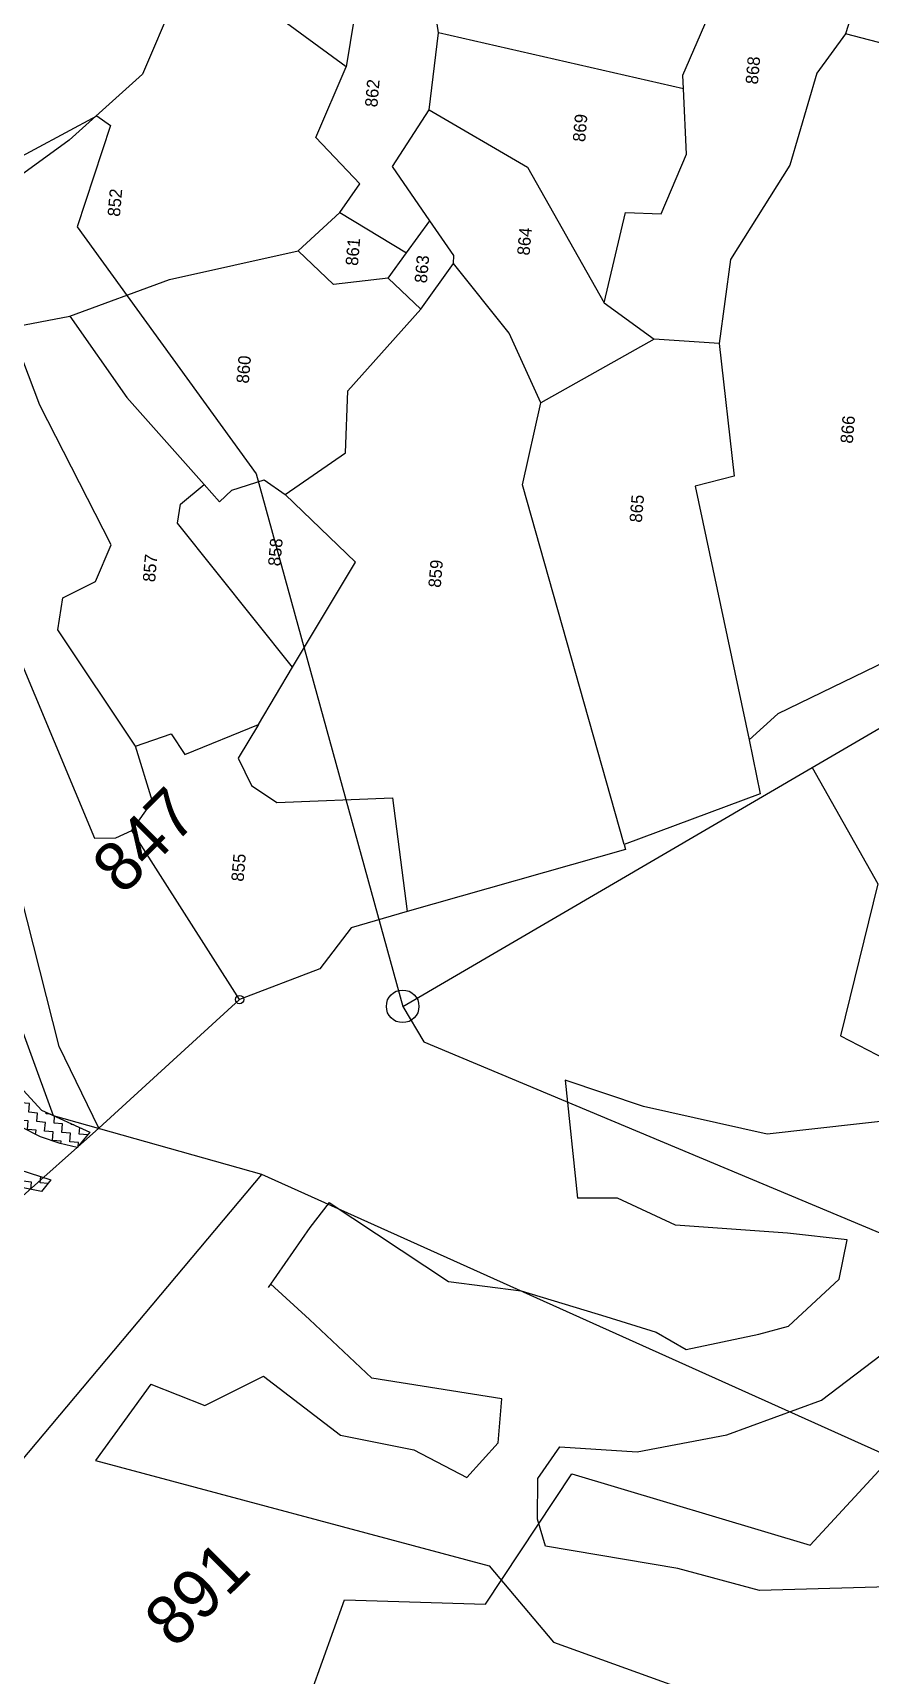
# Model space of a CAD drawing. Header units: metres. Extents: x 302352 to 308863, y 1945987 to 1951649.
# Drawn here: x 305022 to 305147.1, y 1947856.3 to 1948101.8 of the extents above; entities that cross this region are included whole.
import ezdxf

# ---------------------------------------------------------------- set-up
doc = ezdxf.new("R2010")
doc.units = ezdxf.units.M
for name, color, linetype in [('POLY_HATCH', 12, 'Continuous'), ('POLY_PARCEL', 6, 'Continuous'), ('SYM_STONE', 1, 'Continuous'), ('TEXT_PARCEL', 7, 'Continuous')]:
    doc.layers.add(name, color=color, linetype=linetype)
doc.styles.add('TEXT_MAP', font='')
doc.styles.get('TEXT_MAP').set_extended_font_data('Kruti Dev 050')
pattern_1 = [(0, (309248.648, 1946653.5549), (1.25, 1.25), [1.25, -1.25]), (90, (309249.898, 1946653.5549), (-1.25, 1.25), [1.25, -1.25])]

# ---------------------------------------------------------------- blocks, each defined once
blk = doc.blocks.new('STONE')
blk.add_circle((0, 0), 0.851)
blk = doc.blocks.new('WEEWWEEWWE')
at = {"layer": 'POLY_HATCH'}
for points in [[(309002.411, 1946863.931), (308999.008, 1946863.377)], [(309010.571, 1946863.899), (309007.947, 1946863.412)], [(309011.718, 1946864.044), (309010.571, 1946863.899)], [(308999.008, 1946863.377), (309006.496, 1946850.497), (309006.184, 1946846.861)], [(309020.983, 1946861.125), (309018.259, 1946857.754)], [(309046.845, 1946860.152), (309045.945, 1946857.419), (309045.889, 1946854.63), (309040.173, 1946851.841), (309035.207, 1946851.223), (309028.854, 1946851.317), (309024.824, 1946854.518), (309022.332, 1946858.43), (309020.983, 1946861.125)]]:
    blk.add_lwpolyline(points, dxfattribs=at)
at = {"layer": 'POLY_HATCH', "lineweight": -2}
for points in [[(309002.411, 1946863.931), (309003.262, 1946861.987), (309005.538, 1946861.228), (309006.012, 1946857.722), (309007.53, 1946855.448), (309008.194, 1946853.363), (309009.901, 1946853.457), (309011.134, 1946854.5), (309008.289, 1946858.385), (309008.194, 1946861.513), (309008.1, 1946863.44)], [(309011.718, 1946864.044), (309012.777, 1946858.918), (309014.406, 1946856.802), (309015.953, 1946853.954), (309016.849, 1946852.246), (309017.175, 1946851.025), (309019.455, 1946849.56), (309020.432, 1946848.991), (309022.957, 1946848.909), (309024.179, 1946849.723), (309022.794, 1946851.432), (309020.107, 1946854.524), (309019.292, 1946856.721), (309018.259, 1946857.754)], [(309006.184, 1946846.861), (309008.573, 1946841.801)]]:
    blk.add_lwpolyline(points, dxfattribs=at)
blk.add_lwpolyline([(309008.95, 1946850.455), (309010.008, 1946851.513), (309011.393, 1946851.757), (309013.266, 1946849.642), (309016.035, 1946847.77), (309019.374, 1946846.224), (309022.468, 1946845.817), (309025.97, 1946848.421), (309028.413, 1946848.014), (309026.459, 1946845.004), (309024.993, 1946842.806), (309021.002, 1946839.47), (309016.931, 1946839.063), (309012.859, 1946842.888), (309011.311, 1946845.573), (309008.461, 1946849.56)], close=True, dxfattribs=at)
at = {"layer": 'POLY_PARCEL'}
for points in [[(309010.7, 1946866.502), (309006.804, 1946873.39), (309009.867, 1946880.029), (309014.242, 1946901.254), (309023.243, 1946899.132), (309026.556, 1946904.23), (309028.786, 1946899.673), (309033.724, 1946898.195), (309033.828, 1946897.592), (309030.349, 1946895.823), (309028.619, 1946884.815), (309018.68, 1946867.231)], [(309018.68, 1946867.231), (309018.311, 1946865.759), (309027.443, 1946843.636)], [(309018.68, 1946867.231), (309035.451, 1946862.868)], [(308991.751, 1946864.798), (309010.7, 1946866.502)], [(308997.561, 1946851.296), (309001.866, 1946853.351), (309005.408, 1946849.605), (309011.013, 1946850.75), (309015.347, 1946842.759), (309019.701, 1946842.946), (309010.7, 1946866.502)], [(309035.451, 1946862.868), (309043.08, 1946860.884), (309046.08, 1946864.879), (309049.067, 1946865.403)], [(309035.451, 1946862.868), (309034.147, 1946858.165), (309029.261, 1946855.179), (309030.391, 1946851.647), (309047.694, 1946855.212)]]:
    blk.add_lwpolyline(points, dxfattribs=at)
at = {"layer": 'SYM_STONE', "xscale": 0.7, "yscale": 0.7, "zscale": 0.7}
blk.add_blockref('STONE', (309018.68, 1946867.231), dxfattribs=at)
blk.add_blockref('STONE', (309018.68, 1946867.231), dxfattribs=at)
at = {"layer": 'TEXT_PARCEL', "style": 'TEXT_MAP'}
for s, p in [('847', (309014.27, 1946877.3)), ('891', (308996.193, 1946856.422))]:
    blk.add_text(s, height=1.8, dxfattribs=at).set_placement(p)
blk = doc.blocks.new('GFGHH')
at = {"layer": 'POLY_HATCH'}
h = blk.add_hatch(dxfattribs=at)
h.set_pattern_fill('ZIGZAG', color=256, scale=10, style=0)
h.set_pattern_definition(pattern_1)
h.paths.add_polyline_path([(309933.79, 1946973.12), (309935.98, 1946973.75), (309940.05, 1946975.78), (309939.85, 1946977.47), (309938.85, 1946978.54), (309938.32, 1946978.6), (309935.19, 1946977.97), (309929.87, 1946976.56), (309925.81, 1946974.84), (309921.74, 1946973.12), (309919.08, 1946971.25), (309914.07, 1946960.62), (309913.6, 1946952.8), (309912.98, 1946947.15), (309914.79, 1946945.92), (309916.57, 1946953.74), (309918.45, 1946957.65), (309920.33, 1946961.09), (309922.68, 1946964.53), (309925.81, 1946968.28), (309930.97, 1946971.72)])
h = blk.add_hatch(dxfattribs=at)
h.set_pattern_fill('ZIGZAG', color=256, scale=10, style=0)
h.set_pattern_definition(pattern_1)
h.paths.add_polyline_path([(309940.8, 1946969.68), (309944.92, 1946970.45), (309945.48, 1946971.41), (309942.56, 1946974.55), (309942.28, 1946973.32), (309940.04, 1946973.38), (309938.57, 1946972.49), (309937.16, 1946971.65), (309933.32, 1946968.9), (309931.08, 1946966.47), (309929.86, 1946964.42), (309928, 1946961.42), (309925.88, 1946958.62), (309925.11, 1946956.38), (309923.89, 1946954.02), (309922.03, 1946950.88), (309920.82, 1946947.94), (309920.11, 1946945.06), (309919.76, 1946942.53), (309922.11, 1946940.92), (309924.69, 1946948.13), (309927.26, 1946950.96), (309930.23, 1946957.06), (309935.64, 1946965.3)])
for points in [[(309927.26, 1946950.96), (309924.69, 1946948.13), (309922.11, 1946940.92), (309919.76, 1946942.53)], [(309919.76, 1946942.53), (309920.11, 1946945.06), (309920.82, 1946947.94), (309922.03, 1946950.88)], [(309912.98, 1946947.15), (309913.6, 1946952.8), (309914.07, 1946960.62), (309919.08, 1946971.25), (309921.74, 1946973.12), (309925.81, 1946974.84), (309929.87, 1946976.56), (309935.19, 1946977.97), (309938.32, 1946978.6), (309939.73, 1946978.44), (309940.05, 1946975.78), (309935.98, 1946973.75), (309933.79, 1946973.12), (309930.97, 1946971.72), (309925.81, 1946968.28), (309922.68, 1946964.53), (309920.33, 1946961.09), (309918.45, 1946957.65), (309916.57, 1946953.74), (309914.79, 1946945.92)], [(309914.79, 1946945.92), (309912.98, 1946947.15)]]:
    blk.add_lwpolyline(points, dxfattribs=at)
at = {"layer": 'POLY_PARCEL'}
for points in [[(310078.4, 1946917.33), (310091.26, 1946938.44), (310085.89, 1946942.89), (310074.8, 1946946.49), (310064.41, 1946956.23), (310046.25, 1946977.17), (310024.91, 1947005.83), (310021.73, 1947014.45), (310010, 1947011.23)], [(309922.82, 1946939.68), (309934.03, 1946946.39), (309973.05, 1946960), (309972.9, 1946967.42)], [(310005.42, 1946967.45), (309997.62, 1946961.31), (309964.44, 1946943.9), (309964.74, 1946940.83), (309966, 1946938.65)], [(309978.13, 1946939.17), (309993.89, 1946951.78), (309998.58, 1946951.45), (310001.3, 1946946.95), (310006.78, 1946945.16), (310025.97, 1946957.14), (310036.74, 1946962.32)], [(310036.74, 1946962.32), (310039.14, 1946953.93)], [(310039.14, 1946953.93), (310028.16, 1946944.75), (310016.62, 1946932.55)], [(310039.14, 1946953.93), (310045.63, 1946940.09), (310051.36, 1946921.96)], [(309922.82, 1946939.68), (309911.23, 1946950.58)], [(309943.03, 1946921.06), (309922.82, 1946939.68)], [(309943.03, 1946921.06), (309966, 1946938.65)], [(309966, 1946938.65), (309970.43, 1946936.05), (309978.13, 1946939.17)], [(309978.13, 1946939.17), (309980.37, 1946934.19), (309977.58, 1946931.98), (309982.81, 1946921.74)], [(309991.46, 1946917.58), (310010.74, 1946935.92), (310013.49, 1946935.7), (310016.62, 1946932.55)], [(310016.62, 1946932.55), (310014.31, 1946930.11), (310016.13, 1946928.5), (310018.04, 1946924), (310016.18, 1946920.8)], [(309982.81, 1946921.74), (309977.71, 1946924.25), (309973.94, 1946922.01), (309971.81, 1946918.18), (309973.9, 1946901.59), (309957.75, 1946898.08)], [(309982.81, 1946921.74), (309991.46, 1946917.58)], [(310048.55, 1946908.7), (310046.94, 1946916.45), (310051.36, 1946921.96)], [(310051.36, 1946921.96), (310057.36, 1946916.45)], [(309957.75, 1946898.08), (309954.73, 1946905.95), (309948.45, 1946909.91), (309943.03, 1946921.06)], [(309991.46, 1946917.58), (310007.33, 1946909.83), (310016.18, 1946920.8)], [(310016.18, 1946920.8), (310022.92, 1946912.63), (310031.83, 1946913.05), (310044.47, 1946903.62)], [(310057.36, 1946916.45), (310061.74, 1946913.91), (310067.84, 1946920.83), (310078.4, 1946917.33)], [(310095.18, 1946910.85), (310093.24, 1946917.12), (310085.47, 1946916.8), (310078.4, 1946917.33)], [(310057.36, 1946916.45), (310052.39, 1946906.37)], [(310084.41, 1946904.48), (310096.28, 1946907.3), (310095.18, 1946910.85)], [(310044.47, 1946903.62), (310048.55, 1946908.7)], [(310048.55, 1946908.7), (310052.39, 1946906.37)], [(310057.28, 1946903.39), (310064.62, 1946909.46), (310073.24, 1946904.9)], [(310052.39, 1946906.37), (310057.28, 1946903.39)], [(310044.47, 1946903.62), (310051.48, 1946899.5)], [(310073.24, 1946904.9), (310066.22, 1946890.04), (310047.7, 1946877.36)], [(310051.48, 1946899.5), (310052.61, 1946899.54), (310057.28, 1946903.39)], [(310073.24, 1946904.9), (310084.41, 1946904.48)], [(310079.43, 1946868.62), (310084.41, 1946904.48)], [(309970.08, 1946867.73), (309969.4, 1946867.48), (309957.75, 1946898.08)], [(310032.53, 1946885.19), (310042.15, 1946890.6), (310051.48, 1946899.5)], [(309970.08, 1946867.73), (310020.53, 1946886.83), (310032.53, 1946885.19)], [(310043.06, 1946869.73), (310032.53, 1946885.19)], [(310047.7, 1946877.36), (310043.06, 1946869.73)], [(310047.7, 1946877.36), (310060.94, 1946875.39), (310061.19, 1946870.29), (310070.05, 1946867.37), (310079.43, 1946868.62)], [(310079.43, 1946868.62), (310081.38, 1946868.88), (310097.69, 1946863.45), (310102.73, 1946876.12)], [(310043.25, 1946860.32), (310043.06, 1946869.73)], [(309986.69, 1946851.08), (309979.04, 1946848.83), (309970.08, 1946867.73)], [(310135.56, 1946858.49), (310102.58, 1946866.82), (310097.39, 1946844.2), (310089.33, 1946846.01)], [(310043.25, 1946860.32), (310024.37, 1946856.54), (310022.46, 1946862), (309986.69, 1946851.08)], [(310089.33, 1946846.01), (310083.33, 1946849.65), (310069.79, 1946852.37), (310055.49, 1946859.76), (310043.25, 1946860.32)], [(310061.81, 1946821.59), (310005.93, 1946821.85), (309990.75, 1946847.29), (309986.69, 1946851.08)], [(310088.12, 1946838.86), (310089.33, 1946846.01)]]:
    blk.add_lwpolyline(points, dxfattribs=at)
at = {"layer": 'SYM_STONE', "xscale": 0.7, "yscale": 0.7, "zscale": 0.7}
blk.add_blockref('STONE', (309943.03, 1946921.06), dxfattribs=at)
at = {"layer": 'TEXT_PARCEL', "ltscale": 10, "style": 'TEXT_MAP'}
for s, p in [('852', (310054, 1946947.97)), ('857', (310001.92, 1946938.38)), ('860', (310031.62, 1946927.4)), ('855', (309959.98, 1946921.95)), ('858', (310005.76, 1946920.58)), ('861', (310049.89, 1946913.18)), ('862', (310072.92, 1946912.36)), ('863', (310048.25, 1946903.05)), ('859', (310004.66, 1946897.29)), ('864', (310053.51, 1946888.66)), ('869', (310070.51, 1946882.08)), ('865', (310016.51, 1946869.21)), ('868', (310080.93, 1946857.98)), ('866', (310030.49, 1946839.9))]:
    blk.add_text(s, height=1.8, dxfattribs=at).set_placement(p)
blk = doc.blocks.new('fffgfhggfsdsf')
for name, p, xscale, yscale, zscale, rotation in [('WEEWWEEWWE', (5024019.81, -4587627.44), 4.089385853194386, 4.089385853194386, 4.089385853194386, 44.8498280447801), ('GFGHH', (2288183.68, 1454063.39), 1.036658284591014, 1.036658284591014, 1.036658284591014, 85.06051222999157)]:
    blk.add_blockref(name, p, dxfattribs=dict(xscale=xscale, yscale=yscale, zscale=zscale, rotation=rotation))

msp = doc.modelspace()

# ---------------------------------------------------------------- block references
msp.add_blockref('fffgfhggfsdsf', (0, 0))

doc.saveas('drawing.dxf')
